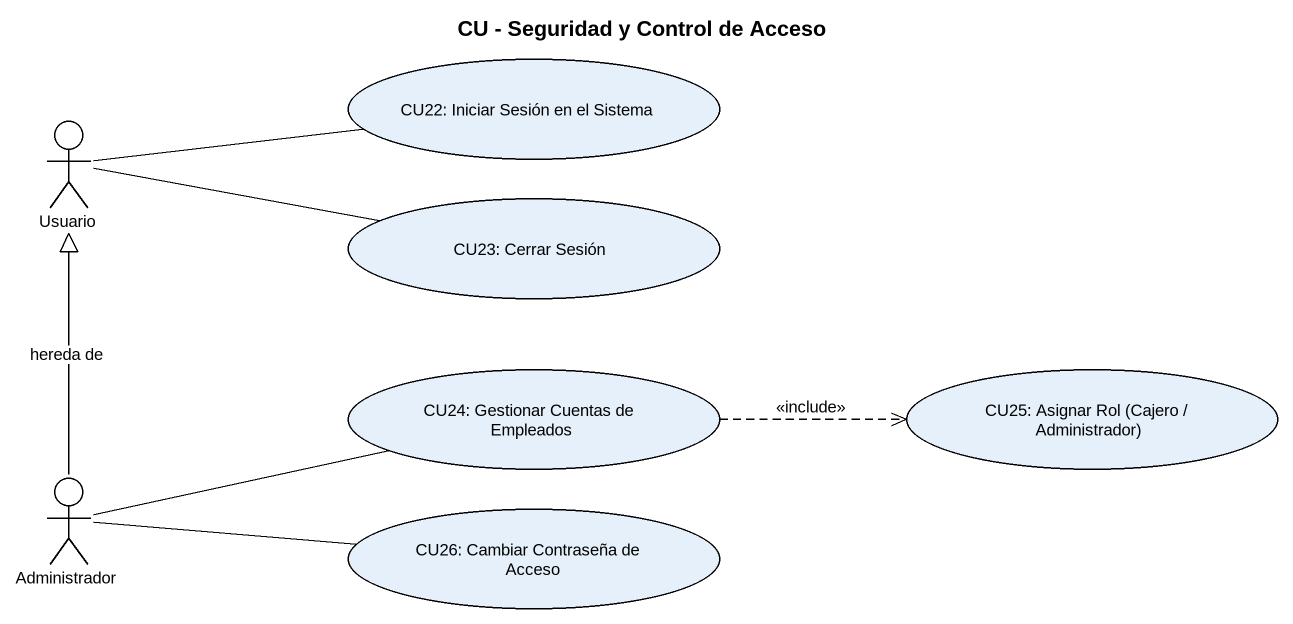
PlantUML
@startuml
title CU - Seguridad y Control de Acceso
usecase "CU22: Iniciar Sesión en el Sistema" as CU22_Iniciar_Sesión_en_el
actor Usuario
usecase "CU23: Cerrar Sesión" as CU23_Cerrar_Sesión
usecase "CU24: Gestionar Cuentas de Empleados" as CU24_Gestionar_Cuentas_de
usecase "CU25: Asignar Rol (Cajero / Administrador)" as CU25_Asignar_Rol_Cajero
actor Administrador
usecase "CU26: Cambiar Contraseña de Acceso" as CU26_Cambiar_Contraseña_de
Usuario -right- CU22_Iniciar_Sesión_en_el
Usuario -right- CU23_Cerrar_Sesión
CU24_Gestionar_Cuentas_de .right.> CU25_Asignar_Rol_Cajero : <<include>>
Administrador -up-|> Usuario : hereda de
Administrador -right- CU24_Gestionar_Cuentas_de
Administrador -right- CU26_Cambiar_Contraseña_de
@enduml
